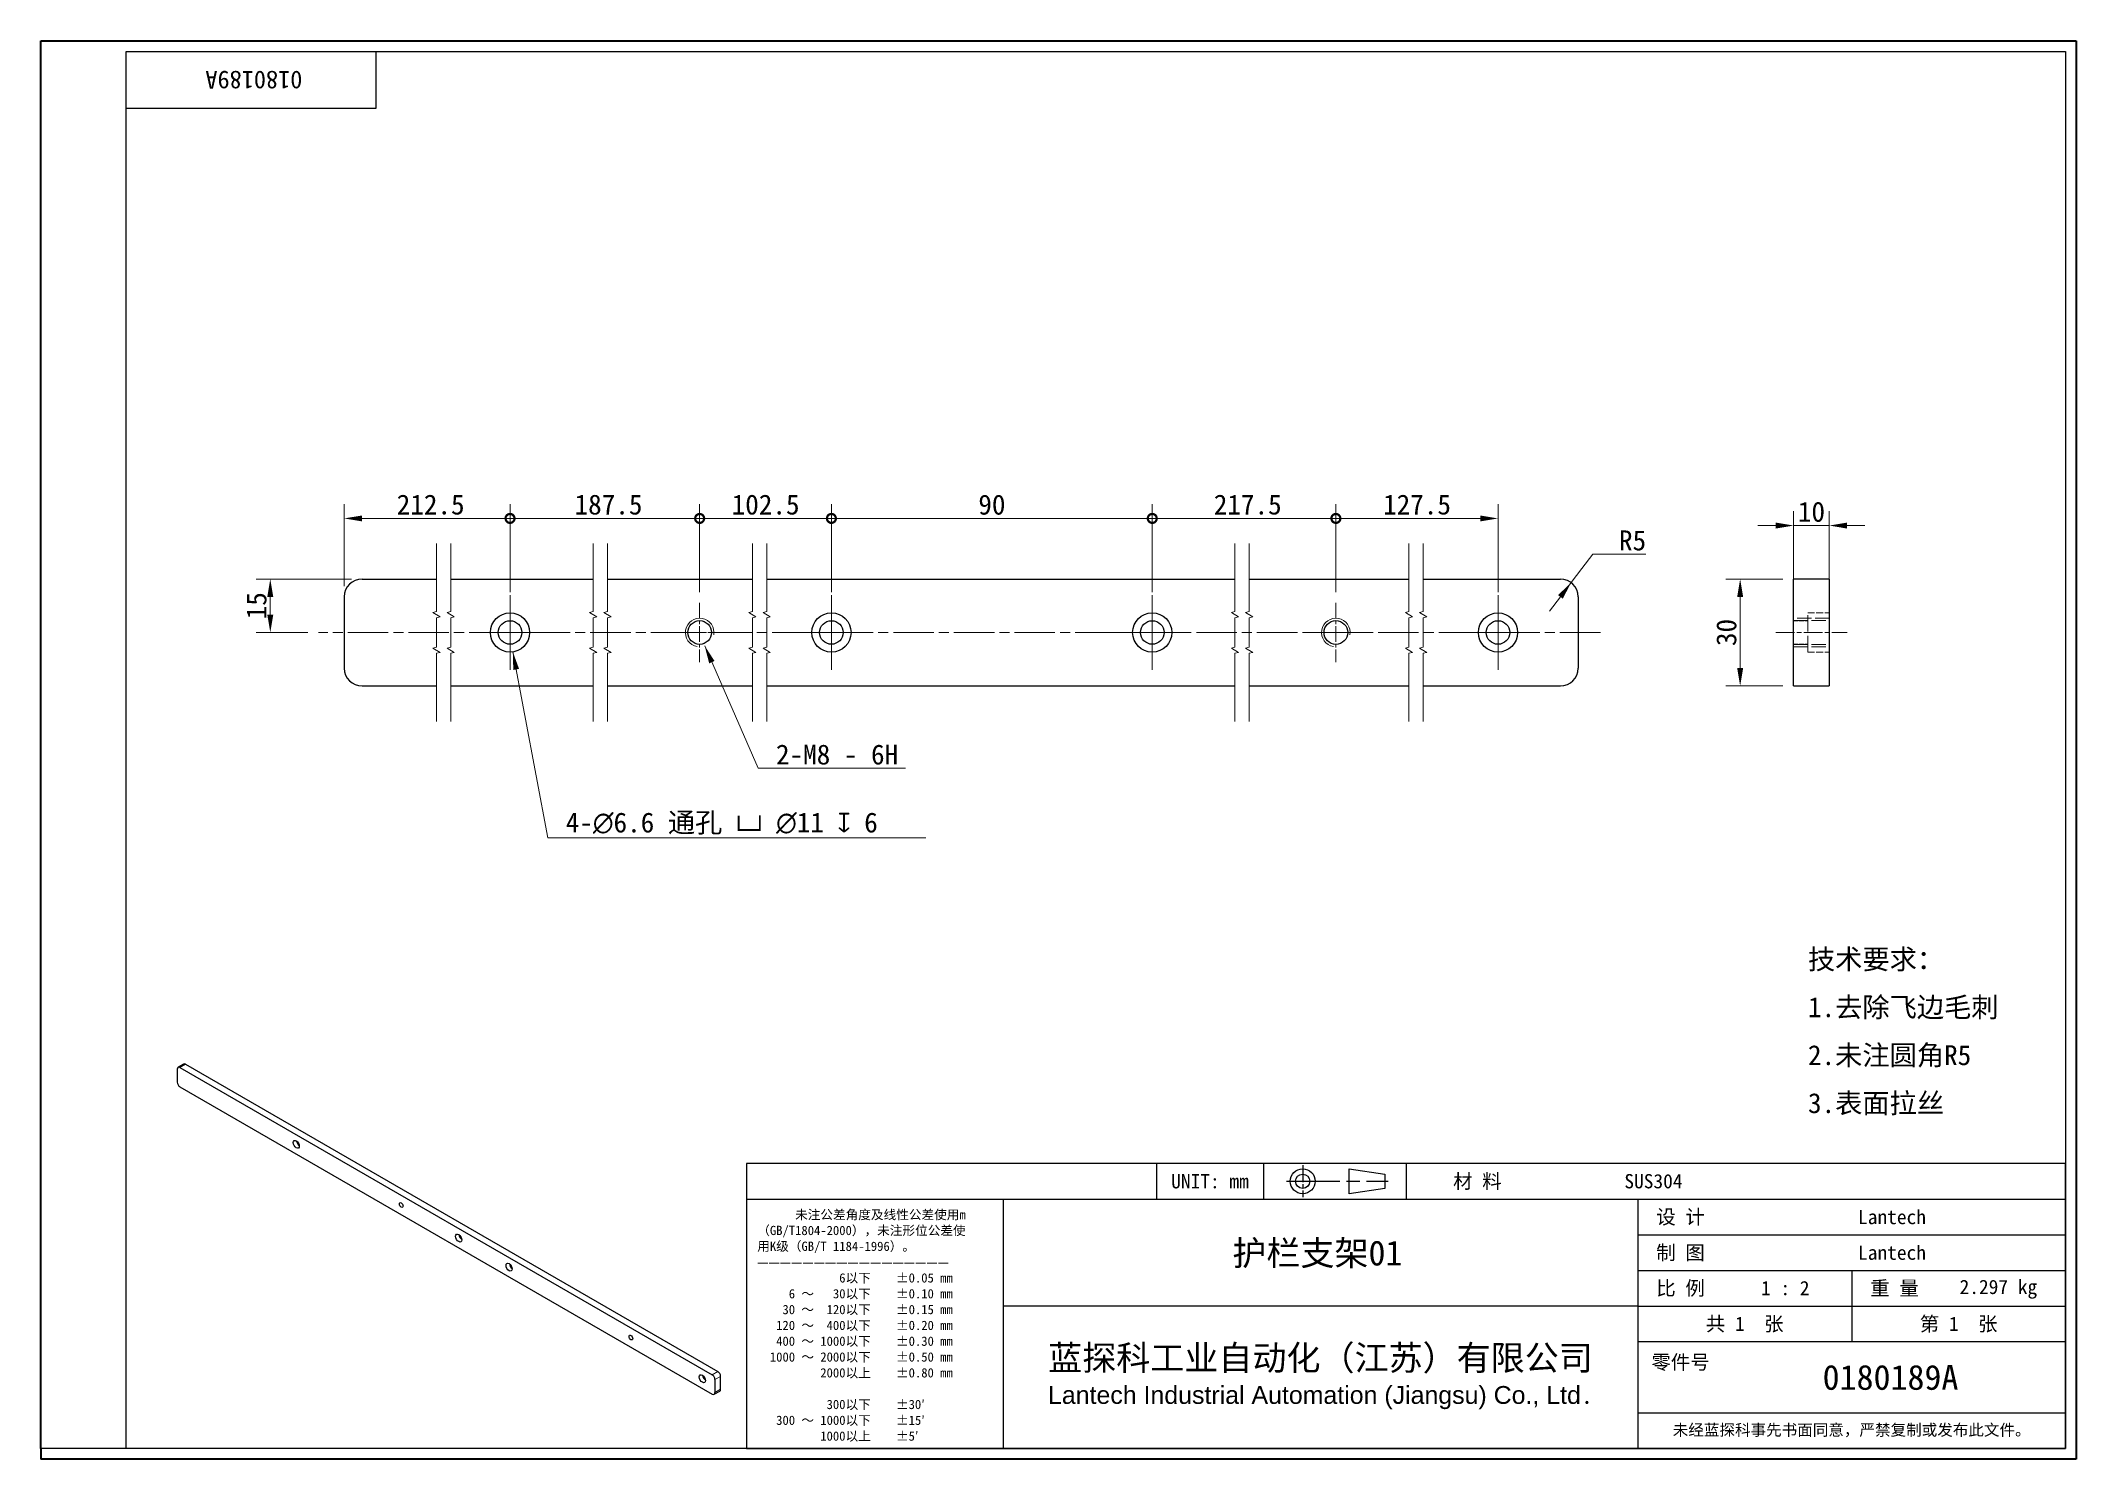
# Model space of a CAD drawing. Header units: millimetres. Extents: x 12 to 583, y 11 to 409.
import ezdxf
from ezdxf.enums import TextEntityAlignment as Align

# ---------------------------------------------------------------- set-up
doc = ezdxf.new("R2010")
doc.units = ezdxf.units.MM
doc.header["$LTSCALE"] = 2
doc.linetypes.add('CHAIN', pattern=[0.3543, 0.2362, -0.0295, 0.0591, -0.0295])
doc.linetypes.add('DASHED', pattern=[0.2067, 0.1654, -0.0413])
for name, color, linetype, lineweight in [('1', 7, 'Continuous', 18), ('可见 (ISO)', 7, 'Continuous', 25), ('可见窄的 (ISO)', 7, 'Continuous', 18), ('图框 (ISO)', 7, 'Continuous', 35), ('标题 (ISO)', 7, 'Continuous', 25)]:
    doc.layers.add(name, color=color, linetype=linetype, lineweight=lineweight)
for name, color, linetype, lineweight, true_color in [('中心标记 (ISO)', 1, 'CHAIN', 18, 0xff0000), ('中心线 (ISO)', 1, 'CHAIN', 18, 0xff0000), ('尺寸 (ISO)', 7, 'Continuous', 18, 0x008000), ('折线 (ISO)', 7, 'Continuous', 18, 0x008000), ('符号 (ISO)', 7, 'Continuous', 18, 0x008000), ('隐藏 (ISO)', 5, 'DASHED', 18, 0x0000ff)]:
    doc.layers.add(name, color=color, linetype=linetype, lineweight=lineweight, true_color=true_color)
doc.styles.add('文本样式164', font='SimSun.ttf')
doc.styles.add('文本样式165', font='SimSun.ttf')
doc.styles.add('文本样式74', font='SimSun.ttf')
doc.styles.add('最新国标', font='simfang.ttf')
doc.styles.add('注释文本 (ISO)', font='simfang.ttf')
doc.dimstyles.new('默认 (GB)', dxfattribs={"dimscale": 2, "dimtxt": 2.8, "dimasz": 2.5, "dimexe": 2, "dimexo": 1.5, "dimgap": 0.5, "dimtad": 1, "dimtoh": 1, "dimdsep": 46, "dimtxsty": '最新国标', "dimcen": 0.09, "dimdle": 10, "dimclrd": 256, "dimclre": 256, "dimclrt": 256, "dimaunit": 1, "dimadec": 3, "dimazin": 2, "dimtfac": 0.535714, "dimtdec": 3, "dimtmove": 0, "dimatfit": 3, "dimfxl": 0, "dimtolj": 1, "dimlwd": -1, "dimlwe": -1, "dimarcsym": 0})
doc.dimstyles.new('默认 (GB)$7', dxfattribs={"dimscale": 2, "dimtxt": 2.8, "dimasz": 2.5, "dimexe": 2, "dimexo": 1.5, "dimgap": 0.5, "dimtad": 1, "dimtoh": 1, "dimdsep": 46, "dimtxsty": '最新国标', "dimcen": 0.09, "dimdle": 10, "dimclrd": 256, "dimclre": 256, "dimclrt": 256, "dimaunit": 1, "dimadec": 3, "dimazin": 2, "dimtfac": 0.535714, "dimtdec": 3, "dimtmove": 0, "dimatfit": 3, "dimfxl": 0, "dimtolj": 1, "dimlwd": -1, "dimlwe": -1, "dimarcsym": 0})

# ---------------------------------------------------------------- blocks, each defined once
blk = doc.blocks.new('图框 最新国标')
at = {"layer": '图框 (ISO)'}
for p, q in [((6, 7), (6, 204.5)), ((6, 204.5), (291.5, 204.5)), ((291.5, 204.5), (291.5, 5.5)), ((6, 7), (6, 5.5)), ((6, 7), (6, 5.5)), ((291.5, 5.5), (6, 5.5))]:
    blk.add_line(p, q, dxfattribs=at)
at = {"layer": '图框 (ISO)', "color": 7, "linetype": 'Continuous', "lineweight": 25}
for p, q in [((18, 203), (290, 203)), ((18, 7), (18, 203)), ((18, 203), (290, 203)), ((53, 203), (53, 195)), ((290, 203), (290, 7)), ((290, 203), (290, 7)), ((53, 195), (18, 195)), ((290, 7), (6, 7)), ((290, 7), (18, 7))]:
    blk.add_line(p, q, dxfattribs=at)
at = {"layer": '图框 (ISO)', "style": '文本样式74'}
blk.add_attdef('零件代号_001', (42.7, 200.25), '', height=2.5, rotation=180, dxfattribs=at)
blk = doc.blocks.new('标题栏 最新国标')
at = {"layer": '标题 (ISO)'}
for p, q in [((381.98, -183.84), (196.98, -183.84)), ((196.98, -183.84), (196.98, -223.84)), ((254.48, -183.84), (254.48, -188.84)), ((269.48, -183.84), (269.48, -188.84)), ((281.48, -188.09), (281.48, -184.59)), ((281.48, -184.59), (286.48, -185.34)), ((286.48, -185.34), (286.48, -187.34)), ((289.48, -183.84), (289.48, -188.84)), ((381.98, -223.84), (381.98, -183.84)), ((383.48, -183.84), (383.48, -225.34)), ((286.48, -187.34), (281.48, -188.09)), ((196.98, -188.84), (381.98, -188.84)), ((232.98, -188.84), (232.98, -223.84)), ((321.98, -188.84), (321.98, -223.84)), ((321.98, -193.84), (381.98, -193.84)), ((321.98, -198.84), (381.98, -198.84)), ((351.98, -198.84), (351.98, -208.84)), ((321.98, -203.84), (232.98, -203.84)), ((321.98, -203.84), (381.98, -203.84)), ((321.98, -208.84), (381.98, -208.84)), ((321.98, -218.84), (381.98, -218.84)), ((196.98, -223.84), (381.98, -223.84)), ((383.48, -225.34), (196.98, -225.34))]:
    blk.add_line(p, q, dxfattribs=at)
at = {"layer": '标题 (ISO)', "linetype": 'CHAIN', "ltscale": 5.000333}
blk.add_line((274.98, -184.09), (274.98, -188.59), dxfattribs=at)
at = {"layer": '标题 (ISO)', "linetype": 'CHAIN', "ltscale": 15.834605}
blk.add_line((272.73, -186.34), (286.98, -186.34), dxfattribs=at)
at = {"layer": '标题 (ISO)'}
for radius in [1.75, 1]:
    blk.add_circle((274.98, -186.34), radius, dxfattribs=at)
at = {"layer": '1', "style": '文本样式164'}
for s, p in [('UNIT: mm', (261.98, -186.34)), ('材 料', (299.48, -186.34)), ('设 计', (327.98, -191.34)), ('制 图', (327.98, -196.34)), ('比 例', (327.98, -201.34)), ('重 量', (357.98, -201.34)), ('共 1  张', (336.98, -206.34)), ('第 1  张', (366.98, -206.34))]:
    blk.add_text(s, height=2, dxfattribs=at).set_placement(p, align=Align.MIDDLE_CENTER)
at = {"layer": '标题 (ISO)', "style": '注释文本 (ISO)'}
for s, insert, char_height, attachment_point, line_spacing_factor in [('\\fSimSun|b0|i0;{\\H1.3000;      未注公差角度及线性公差使用m\\P}\\fSimSun|b0|i0;{\\H1.3000;（GB/T1804-2000），未注形位公差使\\P}\\fSimSun|b0|i0;{\\H1.3000;用K级（GB/T 1184-1996）。\\P}\\fSimSun|b0|i0;{\\H1.3000;—————————————————\\P}\\fSimSun|b0|i0;{\\H1.3000;             6以下    ±0.05 mm\\P}\\fSimSun|b0|i0;{\\H1.3000;     6 ～   30以下    ±0.10 mm\\P}\\fSimSun|b0|i0;{\\H1.3000;    30 ～  120以下    ±0.15 mm\\P}\\fSimSun|b0|i0;{\\H1.3000;   120 ～  400以下    ±0.20 mm\\P}\\fSimSun|b0|i0;{\\H1.3000;   400 ～ 1000以下    ±0.30 mm\\P}\\fSimSun|b0|i0;{\\H1.3000;  1000 ～ 2000以下    ±0.50 mm\\P}\\fSimSun|b0|i0;{\\H1.3000;          2000以上    ±0.80 mm\\P}\\fSimSun|b0|i0;{\\H1.3000;\\P}\\fSimSun|b0|i0;{\\H1.3000;           300以下    ±30′\\P}\\fSimSun|b0|i0;{\\H1.3000;   300 ～ 1000以下    ±15′\\P}\\fSimSun|b0|i0;{\\H1.3000;          1000以上    ±5′}', (198.48, -206.63), 1.3, 4, 1.023913), ('{\\fMicrosoft YaHei|b0|i0|c134|p34;\\H1.75x;蓝探科工业自动化（江苏）有限公司\\P\\fArial|b0|i0|c0|p34;\\H0.71429x;Lantech Industrial Automation (Jiangsu) Co., Ltd\\fFangSong|b0|i0|c134|p49;.\\H1.15195x; }', (277.48, -213.84), 2, 5, 0.978695)]:
    blk.add_mtext(s, dxfattribs=dict(at, insert=insert, char_height=char_height, attachment_point=attachment_point, line_spacing_factor=line_spacing_factor))
at = {"layer": '标题 (ISO)', "attachment_point": 5, "style": '注释文本 (ISO)'}
for s, insert, char_height in [('\\fFangSong|b0|i0;零件号', (327.98, -211.84), 2), ('\\fSimSun|b0|i0;{\\H1.6000;未经蓝探科事先书面同意，严禁复制或发布此文件。}', (351.98, -221.34), 1.6)]:
    blk.add_mtext(s, dxfattribs=dict(at, insert=insert, char_height=char_height))
at = {"layer": '标题 (ISO)'}
for tag, p, height, style in [('材料_001', (320.09, -187.33), 2, '注释文本 (ISO)'), ('设计人_001', (352.87, -192.36), 2, '注释文本 (ISO)'), ('库存编号_001', (265.12, -198.15), 3.5, '文本样式165'), ('设计人_001', (352.87, -197.36), 2, '注释文本 (ISO)'), ('视图比例_001', (339.26, -202.33), 2, '注释文本 (ISO)'), ('质量\\P3;_001', (367.11, -202.16), 2, '注释文本 (ISO)'), ('零件代号_001', (347.9, -215.59), 3.5, '文本样式165')]:
    blk.add_attdef(tag, p, '', height=height, dxfattribs=dict(at, style=style))
blk = doc.blocks.new('_DotSmall')
at = {"color": 0, "linetype": 'ByBlock', "const_width": 0.5}
blk.add_lwpolyline([(-0.0625, 0, 1), (0.0625, 0, 1)], format="xyb", close=True, dxfattribs=at)
blk = doc.blocks.new('*D5')
at = {"layer": 'Defpoints', "color": 0, "transparency": 16777216}
for p in [(143.65, 274.97), (97.14, 252.97), (143.65, 251.27)]:
    blk.add_point(p, dxfattribs=at)
at = {"layer": '尺寸 (ISO)', "color": 116, "true_color": 0x00803f, "transparency": 16777216}
for p, q in [((97.14, 255.97), (97.14, 278.97)), ((102.14, 274.97), (143.65, 274.97)), ((143.65, 254.27), (143.65, 278.97))]:
    blk.add_line(p, q, dxfattribs=at)
blk.add_solid([(102.14, 275.8), (102.14, 274.13), (97.14, 274.97)], dxfattribs=at)
at = {"layer": '尺寸 (ISO)', "color": 116, "true_color": 0x00803f, "transparency": 16777216, "xscale": 5, "yscale": 5, "zscale": 5}
blk.add_blockref('_DotSmall', (143.65, 274.97), dxfattribs=at)
at = {"layer": '尺寸 (ISO)', "transparency": 16777216, "insert": (121.38, 278.82), "char_height": 5.6, "attachment_point": 5, "style": '最新国标'}
blk.add_mtext('\\A1;212.5', dxfattribs=at)
blk = doc.blocks.new('*D7')
at = {"layer": 'Defpoints', "color": 0, "transparency": 16777216}
for p in [(196.84, 274.97), (143.65, 251.27), (196.84, 251.29)]:
    blk.add_point(p, dxfattribs=at)
at = {"layer": '尺寸 (ISO)', "color": 116, "true_color": 0x00803f, "transparency": 16777216}
for p, q in [((143.65, 254.27), (143.65, 278.97)), ((143.65, 274.97), (196.84, 274.97)), ((196.84, 254.29), (196.84, 278.97))]:
    blk.add_line(p, q, dxfattribs=at)
at = {"layer": '尺寸 (ISO)', "color": 116, "true_color": 0x00803f, "transparency": 16777216, "xscale": 5, "yscale": 5, "zscale": 5, "rotation": 180}
blk.add_blockref('_DotSmall', (143.65, 274.97), dxfattribs=at)
at = {"layer": '尺寸 (ISO)', "color": 116, "true_color": 0x00803f, "transparency": 16777216, "xscale": 5, "yscale": 5, "zscale": 5}
blk.add_blockref('_DotSmall', (196.84, 274.97), dxfattribs=at)
at = {"layer": '尺寸 (ISO)', "transparency": 16777216, "insert": (171.27, 278.82), "char_height": 5.6, "attachment_point": 5, "style": '最新国标'}
blk.add_mtext('\\A1;187.5', dxfattribs=at)
blk = doc.blocks.new('*D8')
at = {"layer": 'Defpoints', "color": 0, "transparency": 16777216}
for p in [(233.8, 274.97), (196.84, 251.29), (233.8, 251.27)]:
    blk.add_point(p, dxfattribs=at)
at = {"layer": '尺寸 (ISO)', "color": 116, "true_color": 0x00803f, "transparency": 16777216}
for p, q in [((196.84, 254.29), (196.84, 278.97)), ((196.84, 274.97), (233.8, 274.97)), ((233.8, 254.27), (233.8, 278.97))]:
    blk.add_line(p, q, dxfattribs=at)
at = {"layer": '尺寸 (ISO)', "color": 116, "true_color": 0x00803f, "transparency": 16777216, "xscale": 5, "yscale": 5, "zscale": 5, "rotation": 180}
blk.add_blockref('_DotSmall', (196.84, 274.97), dxfattribs=at)
at = {"layer": '尺寸 (ISO)', "color": 116, "true_color": 0x00803f, "transparency": 16777216, "xscale": 5, "yscale": 5, "zscale": 5}
blk.add_blockref('_DotSmall', (233.8, 274.97), dxfattribs=at)
at = {"layer": '尺寸 (ISO)', "transparency": 16777216, "insert": (215.34, 278.82), "char_height": 5.6, "attachment_point": 5, "style": '最新国标'}
blk.add_mtext('\\A1;102.5', dxfattribs=at)
blk = doc.blocks.new('*D9')
at = {"layer": 'Defpoints', "color": 0, "transparency": 16777216}
for p in [(323.8, 274.97), (233.8, 251.27), (323.8, 251.27)]:
    blk.add_point(p, dxfattribs=at)
at = {"layer": '尺寸 (ISO)', "color": 116, "true_color": 0x00803f, "transparency": 16777216}
for p, q in [((233.8, 254.27), (233.8, 278.97)), ((233.8, 274.97), (323.8, 274.97)), ((323.8, 254.27), (323.8, 278.97))]:
    blk.add_line(p, q, dxfattribs=at)
at = {"layer": '尺寸 (ISO)', "color": 116, "true_color": 0x00803f, "transparency": 16777216, "xscale": 5, "yscale": 5, "zscale": 5, "rotation": 180}
blk.add_blockref('_DotSmall', (233.8, 274.97), dxfattribs=at)
at = {"layer": '尺寸 (ISO)', "color": 116, "true_color": 0x00803f, "transparency": 16777216, "xscale": 5, "yscale": 5, "zscale": 5}
blk.add_blockref('_DotSmall', (323.8, 274.97), dxfattribs=at)
at = {"layer": '尺寸 (ISO)', "transparency": 16777216, "insert": (278.82, 278.8), "char_height": 5.6, "attachment_point": 5, "style": '最新国标'}
blk.add_mtext('\\A1;90', dxfattribs=at)
blk = doc.blocks.new('*D10')
at = {"layer": 'Defpoints', "color": 0, "transparency": 16777216}
for p in [(375.31, 274.97), (323.8, 251.27), (375.31, 251.29)]:
    blk.add_point(p, dxfattribs=at)
at = {"layer": '尺寸 (ISO)', "color": 116, "true_color": 0x00803f, "transparency": 16777216}
for p, q in [((323.8, 254.27), (323.8, 278.97)), ((323.8, 274.97), (375.31, 274.97)), ((375.31, 254.29), (375.31, 278.97))]:
    blk.add_line(p, q, dxfattribs=at)
at = {"layer": '尺寸 (ISO)', "color": 116, "true_color": 0x00803f, "transparency": 16777216, "xscale": 5, "yscale": 5, "zscale": 5, "rotation": 180}
blk.add_blockref('_DotSmall', (323.8, 274.97), dxfattribs=at)
at = {"layer": '尺寸 (ISO)', "color": 116, "true_color": 0x00803f, "transparency": 16777216, "xscale": 5, "yscale": 5, "zscale": 5}
blk.add_blockref('_DotSmall', (375.31, 274.97), dxfattribs=at)
at = {"layer": '尺寸 (ISO)', "transparency": 16777216, "insert": (350.58, 278.82), "char_height": 5.6, "attachment_point": 5, "style": '最新国标'}
blk.add_mtext('\\A1;217.5', dxfattribs=at)
blk = doc.blocks.new('*D11')
at = {"layer": 'Defpoints', "color": 0, "transparency": 16777216}
for p in [(420.79, 274.97), (375.31, 251.29), (420.79, 251.27)]:
    blk.add_point(p, dxfattribs=at)
at = {"layer": '尺寸 (ISO)', "color": 116, "true_color": 0x00803f, "transparency": 16777216}
for p, q in [((375.31, 254.29), (375.31, 278.97)), ((375.31, 274.97), (415.79, 274.97)), ((420.79, 254.27), (420.79, 278.97))]:
    blk.add_line(p, q, dxfattribs=at)
blk.add_solid([(415.79, 275.8), (415.79, 274.13), (420.79, 274.97)], dxfattribs=at)
at = {"layer": '尺寸 (ISO)', "color": 116, "true_color": 0x00803f, "transparency": 16777216, "xscale": 5, "yscale": 5, "zscale": 5, "rotation": 180}
blk.add_blockref('_DotSmall', (375.31, 274.97), dxfattribs=at)
at = {"layer": '尺寸 (ISO)', "transparency": 16777216, "insert": (398.07, 278.82), "char_height": 5.6, "attachment_point": 5, "style": '最新国标'}
blk.add_mtext('\\A1;127.5', dxfattribs=at)
blk = doc.blocks.new('*D12')
at = {"layer": 'Defpoints', "color": 0, "transparency": 16777216}
for p in [(513.71, 272.97), (503.71, 252.97), (513.71, 252.97)]:
    blk.add_point(p, dxfattribs=at)
at = {"layer": '尺寸 (ISO)', "color": 116, "true_color": 0x00803f, "transparency": 16777216}
for p, q in [((503.71, 255.97), (503.71, 276.97)), ((513.71, 255.97), (513.71, 276.97)), ((498.71, 272.97), (493.71, 272.97)), ((503.71, 272.97), (513.71, 272.97)), ((518.71, 272.97), (523.71, 272.97))]:
    blk.add_line(p, q, dxfattribs=at)
for points in [[(498.71, 273.8), (498.71, 272.13), (503.71, 272.97)], [(518.71, 273.8), (518.71, 272.13), (513.71, 272.97)]]:
    blk.add_solid(points, dxfattribs=at)
at = {"layer": '尺寸 (ISO)', "transparency": 16777216, "insert": (508.71, 276.8), "char_height": 5.6, "attachment_point": 5, "style": '最新国标'}
blk.add_mtext('\\A1;10', dxfattribs=at)
blk = doc.blocks.new('*D13')
at = {"layer": 'Defpoints', "color": 0, "transparency": 16777216}
for p in [(441.3, 256.95), (438.29, 252.97)]:
    blk.add_point(p, dxfattribs=at)
at = {"layer": '尺寸 (ISO)', "color": 116, "true_color": 0x00803f, "transparency": 16777216}
for p, q in [((447.34, 264.93), (444.32, 260.94)), ((462.24, 264.93), (447.34, 264.93)), ((438.29, 252.97), (441.3, 256.95)), ((441.3, 256.95), (444.32, 260.94)), ((438.29, 252.97), (435.27, 248.98))]:
    blk.add_line(p, q, dxfattribs=at)
blk.add_solid([(437.62, 253.47), (438.95, 252.46), (441.3, 256.95)], dxfattribs=at)
at = {"layer": '尺寸 (ISO)', "transparency": 16777216, "insert": (458.53, 268.76), "char_height": 5.6, "attachment_point": 5, "style": '最新国标'}
blk.add_mtext('\\A1;R5', dxfattribs=at)
blk = doc.blocks.new('*D14')
at = {"layer": 'Defpoints', "color": 0, "transparency": 16777216}
for p in [(102.14, 257.97), (76.4, 242.97), (89.97, 242.97)]:
    blk.add_point(p, dxfattribs=at)
at = {"layer": '尺寸 (ISO)', "color": 116, "true_color": 0x00803f, "transparency": 16777216}
for p, q in [((99.14, 257.97), (72.4, 257.97)), ((76.4, 252.97), (76.4, 247.97)), ((86.97, 242.97), (72.4, 242.97))]:
    blk.add_line(p, q, dxfattribs=at)
for points in [[(75.56, 252.97), (77.23, 252.97), (76.4, 257.97)], [(75.56, 247.97), (77.23, 247.97), (76.4, 242.97)]]:
    blk.add_solid(points, dxfattribs=at)
at = {"layer": '尺寸 (ISO)', "transparency": 16777216, "insert": (72.56, 250.47), "char_height": 5.6, "attachment_point": 5, "rotation": 90, "style": '最新国标'}
blk.add_mtext('\\A1;15', dxfattribs=at)
blk = doc.blocks.new('*D15')
at = {"layer": 'Defpoints', "color": 0, "transparency": 16777216}
for p in [(503.71, 257.97), (488.71, 227.97), (503.71, 227.97)]:
    blk.add_point(p, dxfattribs=at)
at = {"layer": '尺寸 (ISO)', "color": 116, "true_color": 0x00803f, "transparency": 16777216}
for p, q in [((500.71, 257.97), (484.71, 257.97)), ((488.71, 252.97), (488.71, 232.97)), ((500.71, 227.97), (484.71, 227.97))]:
    blk.add_line(p, q, dxfattribs=at)
for points in [[(487.88, 252.97), (489.55, 252.97), (488.71, 257.97)], [(487.88, 232.97), (489.55, 232.97), (488.71, 227.97)]]:
    blk.add_solid(points, dxfattribs=at)
at = {"layer": '尺寸 (ISO)', "transparency": 16777216, "insert": (484.88, 242.97), "char_height": 5.6, "attachment_point": 5, "rotation": 90, "style": '最新国标'}
blk.add_mtext('\\A1;30', dxfattribs=at)

msp = doc.modelspace()

# ---------------------------------------------------------------- linework, layer by layer
at = {"layer": '中心标记 (ISO)', "ltscale": 11.667578}
for p, q in [((143.6515, 253.4676), (143.6515, 232.4676)), ((233.801, 253.4676), (233.801, 232.4676)), ((323.801, 253.4676), (323.801, 232.4676)), ((420.7868, 253.4676), (420.7868, 232.4676)), ((244.301, 242.9676), (223.301, 242.9676)), ((334.301, 242.9676), (313.301, 242.9676)), ((431.2868, 242.9676), (410.2868, 242.9676))]:
    msp.add_line(p, q, dxfattribs=at)
at = {"layer": '中心标记 (ISO)', "ltscale": 9.222921}
for p, q in [((143.6515, 251.2676), (143.6515, 234.6676)), ((233.801, 251.2676), (233.801, 234.6676)), ((323.801, 251.2676), (323.801, 234.6676)), ((420.7868, 251.2676), (420.7868, 234.6676)), ((151.9515, 242.9676), (135.3515, 242.9676)), ((242.101, 242.9676), (225.501, 242.9676)), ((332.101, 242.9676), (315.501, 242.9676)), ((429.0868, 242.9676), (412.4868, 242.9676))]:
    msp.add_line(p, q, dxfattribs=at)
at = {"layer": '中心标记 (ISO)', "ltscale": 9.249035}
for p, q in [((196.8421, 251.2911), (196.8421, 234.6441)), ((375.3117, 251.2911), (375.3117, 234.6441)), ((205.1656, 242.9676), (188.5186, 242.9676)), ((383.6352, 242.9676), (366.9882, 242.9676))]:
    msp.add_line(p, q, dxfattribs=at)
at = {"layer": '中心标记 (ISO)', "ltscale": 23.990969}
msp.add_line((449.506, 242.9676), (89.9659, 242.9676), dxfattribs=at)
at = {"layer": '中心线 (ISO)', "ltscale": 11.111974}
msp.add_line((498.7139, 242.9676), (518.7139, 242.9676), dxfattribs=at)
at = {"layer": '可见 (ISO)'}
for p, q in [((102.1408, 257.9676), (123.0107, 257.9676)), ((127.0107, 257.9676), (166.9851, 257.9676)), ((170.9851, 257.9676), (211.6414, 257.9676)), ((215.6414, 257.9676), (346.9968, 257.9676)), ((350.9968, 257.9676), (395.7965, 257.9676)), ((399.7965, 257.9676), (438.2868, 257.9676)), ((513.7139, 257.9676), (503.7139, 257.9676)), ((503.7139, 252.9676), (503.7139, 257.9676)), ((513.7139, 257.9676), (513.7139, 252.9676)), ((97.1408, 252.9676), (97.1408, 232.9676)), ((443.2868, 252.9676), (443.2868, 232.9676)), ((503.7139, 232.9676), (503.7139, 252.9676)), ((513.7139, 252.9676), (513.7139, 232.9676)), ((503.7139, 227.9676), (503.7139, 232.9676)), ((513.7139, 232.9676), (513.7139, 227.9676)), ((102.1408, 227.9676), (123.0107, 227.9676)), ((127.0107, 227.9676), (166.9851, 227.9676)), ((170.9851, 227.9676), (211.6414, 227.9676)), ((215.6414, 227.9676), (346.9968, 227.9676)), ((350.9968, 227.9676), (395.7965, 227.9676)), ((399.7965, 227.9676), (438.2868, 227.9676)), ((503.7139, 227.9676), (513.7139, 227.9676)), ((50.2852, 120.4612), (50.2852, 116.8324)), ((52.0867, 121.8771), (50.5153, 120.9699)), ((51.0709, 120.9149), (200.349, 34.7291)), ((52.6422, 121.8221), (201.9203, 35.6363)), ((51.0709, 115.4715), (200.349, 29.2858)), ((202.706, 30.6466), (202.706, 34.2755)), ((200.9045, 29.2308), (202.4759, 30.138)), ((201.1346, 33.3683), (201.1346, 29.7394))]:
    msp.add_line(p, q, dxfattribs=at)
for centre, radius in [((143.6515, 242.9676), 5.5), ((143.6515, 242.9676), 3.3), ((196.8421, 242.9676), 3.3235), ((233.801, 242.9676), 5.5), ((233.801, 242.9676), 3.3), ((323.801, 242.9676), 5.5), ((323.801, 242.9676), 3.3), ((375.3117, 242.9676), 3.3235), ((420.7868, 242.9676), 5.5), ((420.7868, 242.9676), 3.3)]:
    msp.add_circle(centre, radius, dxfattribs=at)
for centre, start, end in [((102.1408, 252.9676), 90, 180), ((438.2868, 252.9676), 0, 90), ((102.1408, 232.9676), 180, 270), ((438.2868, 232.9676), 270, 0)]:
    msp.add_arc(centre, 5, start, end, dxfattribs=at)
for centre, major_axis, start_param, end_param in [((51.0709, 120.0076), (-0.5556, 0.9623), 5.49778714, 7.06858347), ((52.6422, 120.9149), (-0.5556, 0.9623), 5.49778714, 6.28318531), ((51.0709, 116.3788), (-0.5556, 0.9623), 0.78539816, 2.35619449), ((84.6192, 99.9127), (0.6111, -1.0585), 4.02261398, 5.40216398), ((84.6192, 99.9127), (0.3667, -0.6351), 4.36408243, 5.06069553), ((130.1883, 73.6034), (0.6111, -1.0585), 4.02261398, 5.40216398), ((130.1883, 73.6034), (0.3667, -0.6351), 4.36408243, 5.06069553), ((144.3304, 65.4384), (0.6111, -1.0585), 4.02261398, 5.40216398), ((144.3304, 65.4384), (0.3667, -0.6351), 4.36408243, 5.06069553), ((198.5419, 34.1394), (0.6111, -1.0585), 4.02261398, 5.40216398), ((200.349, 33.8219), (0.5556, -0.9623), 0.78539816, 2.35619449), ((201.9203, 34.7291), (-0.5556, 0.9623), 3.92699082, 5.49778714), ((198.5419, 34.1394), (0.3667, -0.6351), 4.36408243, 5.06069553), ((200.349, 30.193), (0.5556, -0.9623), 5.49778714, 7.06858347), ((201.9203, 31.1002), (0.5556, -0.9623), 0, 0.78539816)]:
    msp.add_ellipse(centre, major_axis=major_axis, ratio=0.57735027, start_param=start_param, end_param=end_param, dxfattribs=at)
for centre, major_axis in [((83.6764, 99.3684), (0.6111, -1.0585)), ((113.1391, 82.3581), (0.3693, -0.6396)), ((129.2455, 73.0591), (0.6111, -1.0585)), ((143.3876, 64.8941), (0.6111, -1.0585)), ((177.5644, 45.1621), (0.3693, -0.6396)), ((197.5991, 33.5951), (0.6111, -1.0585))]:
    msp.add_ellipse(centre, major_axis=major_axis, ratio=0.57735027, dxfattribs=at)
at = {"layer": '可见窄的 (ISO)'}
for p, q in [((51.0709, 120.9149), (52.6422, 121.8221)), ((201.9203, 35.6363), (200.349, 34.7291)), ((201.1346, 33.3683), (202.706, 34.2755)), ((202.706, 30.6466), (201.1346, 29.7394))]:
    msp.add_line(p, q, dxfattribs=at)
for centre in [(196.8421, 242.9676), (375.3117, 242.9676)]:
    msp.add_arc(centre, 4, 350, 260, dxfattribs=at)
at = {"layer": '折线 (ISO)', "flags": 128}
for points in [[(123.0107, 217.9676), (123.0107, 237.1223), (124.0107, 237.3903), (122.0107, 238.545), (123.0107, 238.8129), (123.0107, 247.1223), (124.0107, 247.3903), (122.0107, 248.545), (123.0107, 248.8129), (123.0107, 267.9676)], [(127.0107, 217.9676), (127.0107, 237.1223), (128.0107, 237.3903), (126.0107, 238.545), (127.0107, 238.8129), (127.0107, 247.1223), (128.0107, 247.3903), (126.0107, 248.545), (127.0107, 248.8129), (127.0107, 267.9676)], [(166.9851, 217.9676), (166.9851, 237.1223), (167.9851, 237.3903), (165.9851, 238.545), (166.9851, 238.8129), (166.9851, 247.1223), (167.9851, 247.3903), (165.9851, 248.545), (166.9851, 248.8129), (166.9851, 267.9676)], [(170.9851, 217.9676), (170.9851, 237.1223), (171.9851, 237.3903), (169.9851, 238.545), (170.9851, 238.8129), (170.9851, 247.1223), (171.9851, 247.3903), (169.9851, 248.545), (170.9851, 248.8129), (170.9851, 267.9676)], [(211.6414, 217.9676), (211.6414, 237.1223), (212.6414, 237.3903), (210.6414, 238.545), (211.6414, 238.8129), (211.6414, 247.1223), (212.6414, 247.3903), (210.6414, 248.545), (211.6414, 248.8129), (211.6414, 267.9676)], [(215.6414, 217.9676), (215.6414, 237.1223), (216.6414, 237.3903), (214.6414, 238.545), (215.6414, 238.8129), (215.6414, 247.1223), (216.6414, 247.3903), (214.6414, 248.545), (215.6414, 248.8129), (215.6414, 267.9676)], [(346.9968, 217.9676), (346.9968, 237.1223), (347.9968, 237.3903), (345.9968, 238.545), (346.9968, 238.8129), (346.9968, 247.1223), (347.9968, 247.3903), (345.9968, 248.545), (346.9968, 248.8129), (346.9968, 267.9676)], [(350.9968, 217.9676), (350.9968, 237.1223), (351.9968, 237.3903), (349.9968, 238.545), (350.9968, 238.8129), (350.9968, 247.1223), (351.9968, 247.3903), (349.9968, 248.545), (350.9968, 248.8129), (350.9968, 267.9676)], [(395.7965, 217.9676), (395.7965, 237.1223), (396.7965, 237.3903), (394.7965, 238.545), (395.7965, 238.8129), (395.7965, 247.1223), (396.7965, 247.3903), (394.7965, 248.545), (395.7965, 248.8129), (395.7965, 267.9676)], [(399.7965, 217.9676), (399.7965, 237.1223), (400.7965, 237.3903), (398.7965, 238.545), (399.7965, 238.8129), (399.7965, 247.1223), (400.7965, 247.3903), (398.7965, 248.545), (399.7965, 248.8129), (399.7965, 267.9676)]]:
    msp.add_lwpolyline(points, dxfattribs=at)
at = {"layer": '隐藏 (ISO)', "ltscale": 12.094824}
for p, q in [((513.7139, 246.9676), (503.7139, 246.9676)), ((503.7139, 246.2911), (513.7139, 246.2911)), ((503.7139, 239.6441), (513.7139, 239.6441)), ((503.7139, 238.9676), (513.7139, 238.9676))]:
    msp.add_line(p, q, dxfattribs=at)
at = {"layer": '隐藏 (ISO)', "ltscale": 3.809293}
for p, q in [((503.7139, 246.2676), (507.7139, 246.2676)), ((503.7139, 239.6676), (507.7139, 239.6676))]:
    msp.add_line(p, q, dxfattribs=at)
at = {"layer": '隐藏 (ISO)', "ltscale": 13.932237}
msp.add_line((507.7139, 237.4676), (507.7139, 248.4676), dxfattribs=at)
at = {"layer": '隐藏 (ISO)', "ltscale": 5.71399}
for p, q in [((507.7139, 248.4676), (513.7139, 248.4676)), ((507.7139, 237.4676), (513.7139, 237.4676))]:
    msp.add_line(p, q, dxfattribs=at)

# ---------------------------------------------------------------- block references
at = {"xscale": 2, "yscale": 2, "zscale": 2}
msp.add_blockref('图框 最新国标', (0, 0), dxfattribs=at).add_auto_attribs({'零件代号_001': '0180189A'})
ref = msp.add_blockref('标题栏 最新国标', (-183.9651, 461.6886), dxfattribs=dict(xscale=2, yscale=2, zscale=2))
ref.add_attrib('零件代号_001', '0180189A', (511.8408, 30.5), dxfattribs={"layer": '标题 (ISO)', "height": 7, "style": '文本样式165'})
ref.add_attrib('库存编号_001', '护栏支架01', (346.2654, 65.3827), dxfattribs={"layer": '标题 (ISO)', "height": 7, "style": '文本样式165'})
ref.add_attrib('质量\\P3;_001', '2.297 kg', (550.2629, 57.3657), dxfattribs={"layer": '标题 (ISO)', "height": 4, "style": '注释文本 (ISO)'})
ref.add_attrib('视图比例_001', '1 : 2', (494.56, 57.0343), dxfattribs={"layer": '标题 (ISO)', "height": 4, "style": '注释文本 (ISO)'})
ref.add_attrib('设计人_001', 'Lantech', (521.7829, 76.9771), dxfattribs={"layer": '标题 (ISO)', "height": 4, "style": '注释文本 (ISO)'})
ref.add_attrib('设计人_001', 'Lantech', (521.7829, 66.9771), dxfattribs={"layer": '标题 (ISO)', "height": 4, "style": '注释文本 (ISO)'})
ref.add_attrib('材料_001', 'SUS304', (456.2229, 87.0229), dxfattribs={"layer": '标题 (ISO)', "height": 4, "style": '注释文本 (ISO)'})

# ---------------------------------------------------------------- texts
at = {"layer": '符号 (ISO)', "char_height": 5.6}
for s, insert, width, attachment_point, line_spacing_factor, style in [('2-M8 - 6H', (218.2475, 205.8503), 38.10358, 7, 0.49, '最新国标'), ('4-\\fAIGDT|b0|i0;{\\H5.6000;n}\\fFangSong|b0|i0;{\\H5.6000;6.6 通孔 }\\fAIGDT|b0|i0;{\\H5.6000;v}\\fFangSong|b0|i0;{\\H5.6000; }\\fAIGDT|b0|i0;{\\H5.6000;n}\\fFangSong|b0|i0;{\\H5.6000;11 }\\fAIGDT|b0|i0;{\\H5.6000;x}\\fFangSong|b0|i0;{\\H5.6000; 6}', (159.2651, 186.2505), 103.540022, 7, 0.49, '最新国标'), ('\\fFangSong|b0|i0;{\\H5.6000;技术要求：\\P}\\fFangSong|b0|i0;{\\H5.6000;1.去除飞边毛刺\\P}\\fFangSong|b0|i0;{\\H5.6000;2.未注圆角R5\\P}\\fFangSong|b0|i0;{\\H5.6000;3.表面拉丝}', (507.7325, 130.8094), 58.685379, 4, 1.441304, '注释文本 (ISO)')]:
    msp.add_mtext(s, dxfattribs=dict(at, insert=insert, width=width, attachment_point=attachment_point, line_spacing_factor=line_spacing_factor, style=style))

# ---------------------------------------------------------------- dimensions: what is measured, and where the dimension line sits
at = {"layer": '尺寸 (ISO)', "color": 116, "true_color": 0x00803f}
for base, p1, p2, angle, text, override, picture, middle in [((143.6515, 274.9676), (97.1408, 252.9676), (143.6515, 251.2676), 180, '212.5', {"dimgap": 0.5, "dimtoh": 0, "dimdec": 2, "dimlfac": 4.56884, "dimblk2": 'DotSmall', "dimsah": 1, "dimdle": 0, "dimtol": 0, "dimlim": 0, "dimtp": 0, "dimtm": 0, "dimtdec": 3, "dimtofl": 0, "dimatfit": 1}, '*D5', (121.3762, 274.9676)), ((196.8421, 274.9676), (143.6515, 251.2676), (196.8421, 251.2911), 180, '187.5', {"dimgap": 0.5, "dimtoh": 0, "dimdec": 2, "dimlfac": 3.525063, "dimblk1": 'DotSmall', "dimblk2": 'DotSmall', "dimsah": 1, "dimdle": 0, "dimtol": 0, "dimlim": 0, "dimtp": 0, "dimtm": 0, "dimtdec": 3, "dimtofl": 0, "dimatfit": 1}, '*D7', (171.2668, 274.9676)), ((233.801, 274.9676), (196.8421, 251.2911), (233.801, 251.2676), 180, '102.5', {"dimgap": 0.5, "dimtoh": 0, "dimdec": 2, "dimlfac": 2.773349, "dimblk1": 'DotSmall', "dimblk2": 'DotSmall', "dimsah": 1, "dimdle": 0, "dimtol": 0, "dimlim": 0, "dimtp": 0, "dimtm": 0, "dimtdec": 3, "dimtofl": 0, "dimatfit": 1}, '*D8', (215.3415, 274.9676)), ((375.3117, 274.9676), (323.801, 251.2676), (375.3117, 251.2911), 180, '217.5', {"dimgap": 0.5, "dimtoh": 0, "dimdec": 2, "dimlfac": 4.222422, "dimblk1": 'DotSmall', "dimblk2": 'DotSmall', "dimsah": 1, "dimdle": 0, "dimtol": 0, "dimlim": 0, "dimtp": 0, "dimtm": 0, "dimtdec": 3, "dimtofl": 0, "dimatfit": 1}, '*D10', (350.5763, 274.9676)), ((420.7868, 274.9676), (375.3117, 251.2911), (420.7868, 251.2676), 180, '127.5', {"dimgap": 0.5, "dimtoh": 0, "dimdec": 2, "dimlfac": 2.803731, "dimblk1": 'DotSmall', "dimsah": 1, "dimdle": 0, "dimtol": 0, "dimlim": 0, "dimtp": 0, "dimtm": 0, "dimtdec": 3, "dimtofl": 0, "dimatfit": 1}, '*D11', (398.0693, 274.9676)), ((76.3965, 242.9676), (102.1408, 257.9676), (89.9659, 242.9676), 270, '15', {"dimgap": 0.5, "dimtoh": 0, "dimdec": 2, "dimtol": 0, "dimlim": 0, "dimtp": 0, "dimtm": 0, "dimtdec": 3, "dimtofl": 0, "dimatfit": 1}, '*D14', (76.3965, 250.4676))]:
    dim = msp.add_linear_dim(base=base, p1=p1, p2=p2, angle=angle, text=text, dimstyle='默认 (GB)', override=override, dxfattribs=at)
    dim.commit()
    dim.dimension.update_dxf_attribs({"geometry": picture, "text_midpoint": middle, "dimtype": 160})
for base, p1, p2, angle, override, picture, middle in [((323.801, 274.9676), (233.801, 251.2676), (323.801, 251.2676), 180, {"dimgap": 0.5, "dimtoh": 0, "dimdec": 2, "dimblk1": 'DotSmall', "dimblk2": 'DotSmall', "dimsah": 1, "dimdle": 0, "dimtol": 0, "dimlim": 0, "dimtp": 0, "dimtm": 0, "dimtdec": 3, "dimtofl": 0, "dimatfit": 1}, '*D9', (278.821, 274.9676)), ((513.7139, 272.9676), (503.7139, 252.9676), (513.7139, 252.9676), 180, {"dimgap": 0.5, "dimtoh": 0, "dimdec": 2, "dimtol": 0, "dimlim": 0, "dimtp": 0, "dimtm": 0, "dimtdec": 3, "dimtofl": 1, "dimatfit": 1}, '*D12', (508.7139, 272.9676)), ((488.7139, 227.9676), (503.7139, 257.9676), (503.7139, 227.9676), 90, {"dimgap": 0.5, "dimtoh": 0, "dimdec": 2, "dimtol": 0, "dimlim": 0, "dimtp": 0, "dimtm": 0, "dimtdec": 3, "dimtofl": 0, "dimatfit": 1}, '*D15', (488.7139, 242.9676))]:
    dim = msp.add_linear_dim(base=base, p1=p1, p2=p2, angle=angle, dimstyle='默认 (GB)', override=override, dxfattribs=at)
    dim.commit()
    dim.dimension.update_dxf_attribs({"geometry": picture, "text_midpoint": middle, "dimtype": 160})
dim = msp.add_radius_dim(center=(438.2868, 252.9676), mpoint=(441.3045, 256.9543), dimstyle='默认 (GB)', override={"dimgap": 0.5, "dimtih": 1, "dimdec": 2, "dimlfac": 1, "dimcen": 0, "dimtol": 0, "dimlim": 0, "dimtp": 0, "dimtm": 0, "dimtdec": 3}, dxfattribs=at)
dim.commit()
dim.dimension.update_dxf_attribs({"geometry": '*D13', "text_midpoint": (458.5318, 264.9276), "dimtype": 164})

# ---------------------------------------------------------------- leaders
at = {"layer": '符号 (ISO)', "annotation_type": 0, "has_hookline": 1, "hookline_direction": 0}
for points, text_width in [([(144.4453, 237.5252), (154.2651, 185.3172), (159.2651, 185.3172)], 101.0599), ([(198.2562, 239.2259), (213.2475, 204.917), (218.2475, 204.917)], 36.288)]:
    msp.add_leader(points, dimstyle='默认 (GB)$7', override={"dimgap": 0, "dimtad": 1}, dxfattribs=dict(at, text_width=text_width))

doc.saveas('drawing.dxf')
